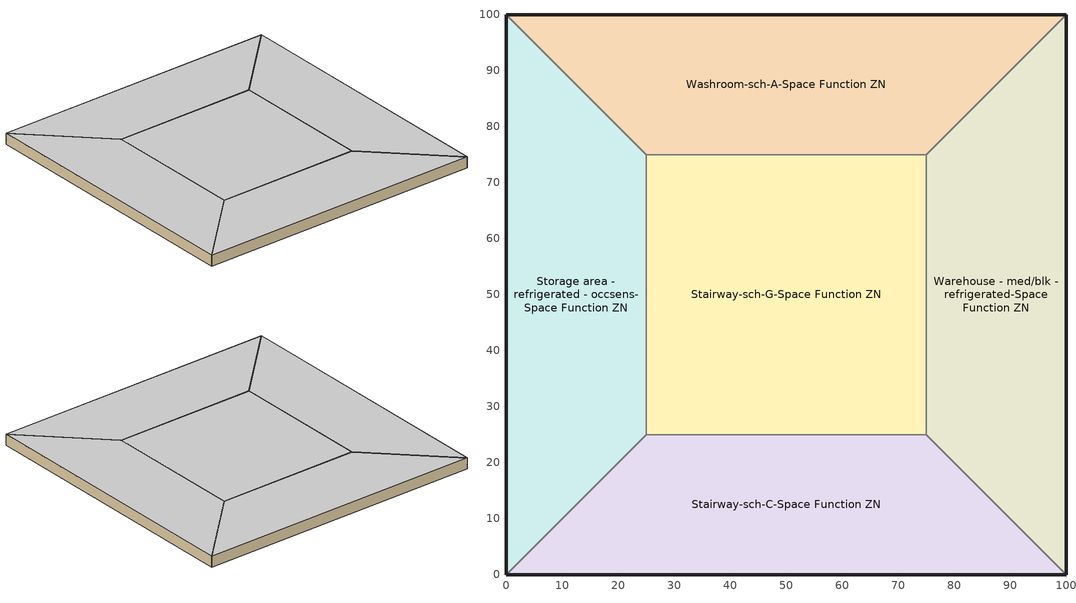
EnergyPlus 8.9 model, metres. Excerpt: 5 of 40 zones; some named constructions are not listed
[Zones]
Stairway-sch-C-Space Function ZN
 floor ground (BTAP-Grnd-Floor-Mass:U-0.757): 100,0 0,0 25,25 75,25 z0
 wall ground (BTAP-Grnd-Wall-Mass:U-0.284): 0,0 100,0 z0:3.8
 wall to Storage area - refrigerated - occsens-Space Function ZN (BTAP-Int-Wall): 25,25 0,0 z0:3.8
 wall to Stairway-sch-G-Space Function ZN (BTAP-Int-Wall): 75,25 25,25 z0:3.8
 wall to Warehouse - med/blk - refrigerated-Space Function ZN (BTAP-Int-Wall): 100,0 75,25 z0:3.8
 ceiling to Storage area-Space Function ZN (BTAP-Int-Ceiling): 75,25 25,25 0,0 100,0 z3.8
Stairway-sch-G-Space Function ZN
 floor ground (BTAP-Grnd-Floor-Mass:U-0.757): 25,25 25,75 75,75 75,25 z0
 wall to Storage area - refrigerated - occsens-Space Function ZN (BTAP-Int-Wall): 25,75 25,25 z0:3.8
 wall to Washroom-sch-A-Space Function ZN (BTAP-Int-Wall): 75,75 25,75 z0:3.8
 wall to Warehouse - med/blk - refrigerated-Space Function ZN (BTAP-Int-Wall): 75,25 75,75 z0:3.8
 ceiling to Stairway-sch-E-Space Function ZN (BTAP-Int-Ceiling): 75,25 75,75 25,75 25,25 z3.8
Storage area - refrigerated - occsens-Space Function ZN
 floor ground (BTAP-Grnd-Floor-Mass:U-0.757): 0,0 0,100 25,75 25,25 z0
 wall ground (BTAP-Grnd-Wall-Mass:U-0.284): 0,100 0,0 z0:3.8
 wall to Washroom-sch-A-Space Function ZN (BTAP-Int-Wall): 25,75 0,100 z0:3.8
 ceiling to Stairway-sch-B-Space Function ZN (BTAP-Int-Ceiling): 25,25 25,75 0,100 0,0 z3.8
Warehouse - med/blk - refrigerated-Space Function ZN
 floor ground (BTAP-Grnd-Floor-Mass:U-0.757): 100,100 100,0 75,25 75,75 z0
 wall ground (BTAP-Grnd-Wall-Mass:U-0.284): 100,0 100,100 z0:3.8
 wall to Washroom-sch-A-Space Function ZN (BTAP-Int-Wall): 100,100 75,75 z0:3.8
 ceiling to Warehouse - med/blk-Space Function ZN (BTAP-Int-Ceiling): 75,75 75,25 100,0 100,100 z3.8
Washroom-sch-A-Space Function ZN
 floor ground (BTAP-Grnd-Floor-Mass:U-0.757): 0,100 100,100 75,75 25,75 z0
 wall ground (BTAP-Grnd-Wall-Mass:U-0.284): 100,100 0,100 z0:3.8
 ceiling to Sports arena - court c4-Space Function ZN (BTAP-Int-Ceiling): 25,75 75,75 100,100 0,100 z3.8
[Schedule:Day:Interval]
NECB-C-Thermostat Setpoint-Heating Sun|Hol Day: No, 09:00, 18, 10:00, 20, 19:00, 22, 24:00, 18
NECB-C-Thermostat Setpoint-Heating Default|Wkdy Day; NECB-C-Thermostat Setpoint-Heating Sat Day; NECB-C-Thermostat Setpoint-Heating Default: No, 07:00, 18, 08:00, 20, 21:00, 22, 24:00, 18
NECB-C-Thermostat Setpoint-Cooling Sun|Hol Day: No, 09:00, 35, 19:00, 24, 24:00, 35
NECB-C-Thermostat Setpoint-Cooling Default|Wkdy Day; NECB-C-Thermostat Setpoint-Cooling Sat Day; NECB-C-Thermostat Setpoint-Cooling Default: No, 07:00, 35, 21:00, 24, 24:00, 35
NECB-E-Thermostat Setpoint-Heating Sun|Hol Day: No, 24:00, 18
NECB-E-Thermostat Setpoint-Heating Default|Wkdy Day; NECB-E-Thermostat Setpoint-Heating Default: No, 07:00, 18, 08:00, 20, 19:00, 22, 24:00, 18
NECB-E-Thermostat Setpoint-Heating Sat Day: No, 08:00, 18, 09:00, 20, 17:00, 22, 24:00, 18
NECB-E-Thermostat Setpoint-Cooling Sun|Hol Day: No, 24:00, 35
NECB-E-Thermostat Setpoint-Cooling Default|Wkdy Day; NECB-E-Thermostat Setpoint-Cooling Default: No, 07:00, 35, 19:00, 24, 24:00, 35
NECB-E-Thermostat Setpoint-Cooling Sat Day: No, 08:00, 35, 17:00, 24, 24:00, 35
NECB-F-Thermostat Setpoint-Heating Sun|Hol Day; NECB-F-Thermostat Setpoint-Heating Default|Wkdy Day; NECB-F-Thermostat Setpoint-Heating Sat Day; NECB-F-Thermostat Setpoint-Heating Default; NECB-G-Thermostat Setpoint-Heating Sun|Hol Day; NECB-G-Thermostat Setpoint-Heating Default|Wkdy Day; NECB-G-Thermostat Setpoint-Heating Sat Day; NECB-G-Thermostat Setpoint-Heating Default; NECB-H-Thermostat Setpoint-Heating Sun|Hol Day; NECB-H-Thermostat Setpoint-Heating Default|Wkdy Day; NECB-H-Thermostat Setpoint-Heating Sat Day; NECB-H-Thermostat Setpoint-Heating Default: No, 01:00, 22, 07:00, 18, 08:00, 20, 24:00, 22
NECB-F-Thermostat Setpoint-Cooling Sun|Hol Day; NECB-F-Thermostat Setpoint-Cooling Default|Wkdy Day; NECB-F-Thermostat Setpoint-Cooling Sat Day; NECB-F-Thermostat Setpoint-Cooling Default; NECB-G-Thermostat Setpoint-Cooling Sun|Hol Day; NECB-G-Thermostat Setpoint-Cooling Default|Wkdy Day; NECB-G-Thermostat Setpoint-Cooling Sat Day; NECB-G-Thermostat Setpoint-Cooling Default; NECB-H-Thermostat Setpoint-Cooling Sun|Hol Day; NECB-H-Thermostat Setpoint-Cooling Default|Wkdy Day; NECB-H-Thermostat Setpoint-Cooling Sat Day; NECB-H-Thermostat Setpoint-Cooling Default: No, 24:00, 24
[Schedule:Week:Daily]
NECB-E-Thermostat Setpoint-Heating Week Rule - Jan1-Dec31: NECB-E-Thermostat Setpoint-Heating Sun|Hol Day, NECB-E-Thermostat Setpoint-Heating Default|Wkdy Day, NECB-E-Thermostat Setpoint-Heating Default|Wkdy Day, NECB-E-Thermostat Setpoint-Heating Default|Wkdy Day, NECB-E-Thermostat Setpoint-Heating Default|Wkdy Day, NECB-E-Thermostat Setpoint-Heating Default|Wkdy Day, NECB-E-Thermostat Setpoint-Heating Sat Day, NECB-E-Thermostat Setpoint-Heating Default, NECB-E-Thermostat Setpoint-Heating Default, NECB-E-Thermostat Setpoint-Heating Default, NECB-E-Thermostat Setpoint-Heating Default, NECB-E-Thermostat Setpoint-Heating Default
NECB-E-Thermostat Setpoint-Cooling Week Rule - Jan1-Dec31: NECB-E-Thermostat Setpoint-Cooling Sun|Hol Day, NECB-E-Thermostat Setpoint-Cooling Default|Wkdy Day, NECB-E-Thermostat Setpoint-Cooling Default|Wkdy Day, NECB-E-Thermostat Setpoint-Cooling Default|Wkdy Day, NECB-E-Thermostat Setpoint-Cooling Default|Wkdy Day, NECB-E-Thermostat Setpoint-Cooling Default|Wkdy Day, NECB-E-Thermostat Setpoint-Cooling Sat Day, NECB-E-Thermostat Setpoint-Cooling Default, NECB-E-Thermostat Setpoint-Cooling Default, NECB-E-Thermostat Setpoint-Cooling Default, NECB-E-Thermostat Setpoint-Cooling Default, NECB-E-Thermostat Setpoint-Cooling Default
NECB-F-Thermostat Setpoint-Heating Week Rule - Jan1-Dec31: NECB-F-Thermostat Setpoint-Heating Sun|Hol Day, NECB-F-Thermostat Setpoint-Heating Default|Wkdy Day, NECB-F-Thermostat Setpoint-Heating Default|Wkdy Day, NECB-F-Thermostat Setpoint-Heating Default|Wkdy Day, NECB-F-Thermostat Setpoint-Heating Default|Wkdy Day, NECB-F-Thermostat Setpoint-Heating Default|Wkdy Day, NECB-F-Thermostat Setpoint-Heating Sat Day, NECB-F-Thermostat Setpoint-Heating Default, NECB-F-Thermostat Setpoint-Heating Default, NECB-F-Thermostat Setpoint-Heating Default, NECB-F-Thermostat Setpoint-Heating Default, NECB-F-Thermostat Setpoint-Heating Default
NECB-F-Thermostat Setpoint-Cooling Week Rule - Jan1-Dec31: NECB-F-Thermostat Setpoint-Cooling Sun|Hol Day, NECB-F-Thermostat Setpoint-Cooling Default|Wkdy Day, NECB-F-Thermostat Setpoint-Cooling Default|Wkdy Day, NECB-F-Thermostat Setpoint-Cooling Default|Wkdy Day, NECB-F-Thermostat Setpoint-Cooling Default|Wkdy Day, NECB-F-Thermostat Setpoint-Cooling Default|Wkdy Day, NECB-F-Thermostat Setpoint-Cooling Sat Day, NECB-F-Thermostat Setpoint-Cooling Default, NECB-F-Thermostat Setpoint-Cooling Default, NECB-F-Thermostat Setpoint-Cooling Default, NECB-F-Thermostat Setpoint-Cooling Default, NECB-F-Thermostat Setpoint-Cooling Default
NECB-G-Thermostat Setpoint-Heating Week Rule - Jan1-Dec31: NECB-G-Thermostat Setpoint-Heating Sun|Hol Day, NECB-G-Thermostat Setpoint-Heating Default|Wkdy Day, NECB-G-Thermostat Setpoint-Heating Default|Wkdy Day, NECB-G-Thermostat Setpoint-Heating Default|Wkdy Day, NECB-G-Thermostat Setpoint-Heating Default|Wkdy Day, NECB-G-Thermostat Setpoint-Heating Default|Wkdy Day, NECB-G-Thermostat Setpoint-Heating Sat Day, NECB-G-Thermostat Setpoint-Heating Default, NECB-G-Thermostat Setpoint-Heating Default, NECB-G-Thermostat Setpoint-Heating Default, NECB-G-Thermostat Setpoint-Heating Default, NECB-G-Thermostat Setpoint-Heating Default
NECB-G-Thermostat Setpoint-Cooling Week Rule - Jan1-Dec31: NECB-G-Thermostat Setpoint-Cooling Sun|Hol Day, NECB-G-Thermostat Setpoint-Cooling Default|Wkdy Day, NECB-G-Thermostat Setpoint-Cooling Default|Wkdy Day, NECB-G-Thermostat Setpoint-Cooling Default|Wkdy Day, NECB-G-Thermostat Setpoint-Cooling Default|Wkdy Day, NECB-G-Thermostat Setpoint-Cooling Default|Wkdy Day, NECB-G-Thermostat Setpoint-Cooling Sat Day, NECB-G-Thermostat Setpoint-Cooling Default, NECB-G-Thermostat Setpoint-Cooling Default, NECB-G-Thermostat Setpoint-Cooling Default, NECB-G-Thermostat Setpoint-Cooling Default, NECB-G-Thermostat Setpoint-Cooling Default
NECB-H-Thermostat Setpoint-Heating Week Rule - Jan1-Dec31: NECB-H-Thermostat Setpoint-Heating Sun|Hol Day, NECB-H-Thermostat Setpoint-Heating Default|Wkdy Day, NECB-H-Thermostat Setpoint-Heating Default|Wkdy Day, NECB-H-Thermostat Setpoint-Heating Default|Wkdy Day, NECB-H-Thermostat Setpoint-Heating Default|Wkdy Day, NECB-H-Thermostat Setpoint-Heating Default|Wkdy Day, NECB-H-Thermostat Setpoint-Heating Sat Day, NECB-H-Thermostat Setpoint-Heating Default, NECB-H-Thermostat Setpoint-Heating Default, NECB-H-Thermostat Setpoint-Heating Default, NECB-H-Thermostat Setpoint-Heating Default, NECB-H-Thermostat Setpoint-Heating Default
NECB-H-Thermostat Setpoint-Cooling Week Rule - Jan1-Dec31: NECB-H-Thermostat Setpoint-Cooling Sun|Hol Day, NECB-H-Thermostat Setpoint-Cooling Default|Wkdy Day, NECB-H-Thermostat Setpoint-Cooling Default|Wkdy Day, NECB-H-Thermostat Setpoint-Cooling Default|Wkdy Day, NECB-H-Thermostat Setpoint-Cooling Default|Wkdy Day, NECB-H-Thermostat Setpoint-Cooling Default|Wkdy Day, NECB-H-Thermostat Setpoint-Cooling Sat Day, NECB-H-Thermostat Setpoint-Cooling Default, NECB-H-Thermostat Setpoint-Cooling Default, NECB-H-Thermostat Setpoint-Cooling Default, NECB-H-Thermostat Setpoint-Cooling Default, NECB-H-Thermostat Setpoint-Cooling Default
